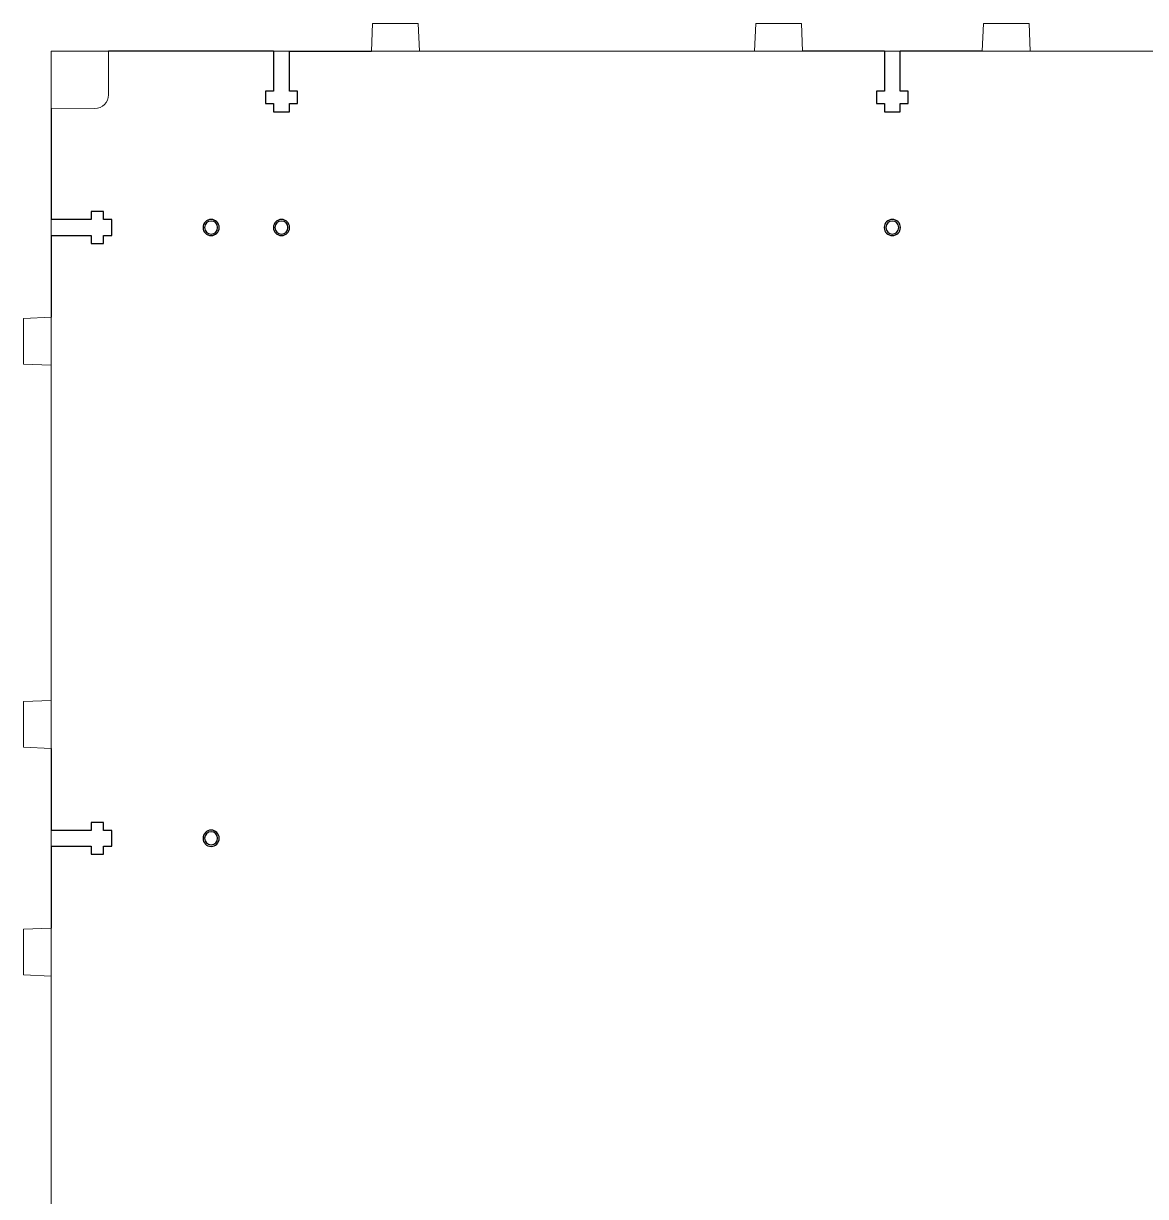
# Model space of a CAD drawing. Header units: millimetres. Extents: x 28 to 1378, y 89 to 912.
# Drawn here: x 27.6 to 224.8, y 705.8 to 912 of the extents above; entities that cross this region are included whole.
import ezdxf

# ---------------------------------------------------------------- set-up
doc = ezdxf.new("R2010")
doc.units = ezdxf.units.MM
doc.layers.add('CHANGED_PARTS', color=3, linetype='Continuous', true_color=0x00ff00)
doc.layers.add('ORIGIONAL_PARTS_THAT_WERE_', color=6, linetype='Continuous', true_color=0xff00ff)
doc.layers.add('New Bottom board', color=1, linetype='Continuous', lineweight=0, true_color=0xff0000)
doc.layers.add('Referance lines', color=2, linetype='Continuous', lineweight=0, true_color=0xffff00)

msp = doc.modelspace()

# ---------------------------------------------------------------- linework, layer by layer
at = {"layer": 'CHANGED_PARTS'}
for p, q in [((71.54, 907.11), (42.54, 907.11)), ((71.54, 907.11), (71.54, 900.09)), ((74.35, 900.09), (74.35, 907.11)), ((74.35, 907.11), (88.74, 907.11)), ((178.88, 907.11), (164.51, 907.11)), ((178.88, 907.11), (178.88, 900.09)), ((181.69, 900.09), (181.69, 907.11)), ((196.08, 907.11), (181.69, 907.11)), ((71.54, 900.09), (70.14, 900.09)), ((70.14, 900.09), (70.14, 897.89)), ((75.74, 900.09), (74.35, 900.09)), ((75.74, 897.89), (75.74, 900.09)), ((178.88, 900.09), (177.48, 900.09)), ((177.48, 900.09), (177.48, 897.89)), ((183.08, 900.09), (181.69, 900.09)), ((183.08, 897.89), (183.08, 900.09)), ((32.47, 897.08), (32.47, 877.52)), ((70.14, 897.89), (71.54, 897.89)), ((71.54, 897.89), (71.54, 896.45)), ((74.35, 896.45), (74.35, 897.89)), ((74.35, 897.89), (75.74, 897.89)), ((177.48, 897.89), (178.88, 897.89)), ((178.88, 897.89), (178.88, 896.45)), ((181.69, 896.45), (181.69, 897.89)), ((181.69, 897.89), (183.08, 897.89)), ((71.54, 896.45), (74.35, 896.45)), ((178.88, 896.45), (181.69, 896.45)), ((41.69, 878.92), (39.49, 878.92)), ((39.49, 878.92), (39.49, 877.52)), ((41.69, 877.52), (41.69, 878.92)), ((39.49, 877.52), (32.47, 877.52)), ((43.13, 877.52), (41.69, 877.52)), ((43.13, 874.72), (43.13, 877.52)), ((32.47, 874.72), (39.49, 874.72)), ((32.47, 874.72), (32.47, 860.34)), ((39.49, 874.72), (39.49, 873.32)), ((41.69, 873.32), (41.69, 874.72)), ((41.69, 874.72), (43.13, 874.72)), ((39.49, 873.32), (41.69, 873.32)), ((32.47, 784.58), (32.47, 770.18)), ((41.69, 771.58), (39.49, 771.58)), ((39.49, 771.58), (39.49, 770.18)), ((41.69, 770.18), (41.69, 771.58)), ((39.49, 770.18), (32.47, 770.18)), ((43.13, 770.18), (41.69, 770.18)), ((43.13, 767.38), (43.13, 770.18)), ((32.47, 767.38), (39.49, 767.38)), ((32.47, 767.38), (32.47, 753)), ((39.49, 767.38), (39.49, 765.98)), ((41.69, 765.98), (41.69, 767.38)), ((41.69, 767.38), (43.13, 767.38)), ((39.49, 765.98), (41.69, 765.98))]:
    msp.add_line(p, q, dxfattribs=at)
at = {"layer": 'CHANGED_PARTS', "color": 3, "true_color": 0x00ff00}
for points in [[(60.58, 877.55), (59.79, 877.55), (59.15, 876.91), (59.15, 876.12)], [(62, 876.12), (62, 876.91), (61.36, 877.55), (60.58, 877.55)], [(72.94, 877.55), (72.16, 877.55), (71.52, 876.91), (71.52, 876.12)], [(74.37, 876.12), (74.37, 876.91), (73.73, 877.55), (72.94, 877.55)], [(180.28, 877.55), (179.5, 877.55), (178.86, 876.91), (178.86, 876.12)], [(181.71, 876.12), (181.71, 876.91), (181.07, 877.55), (180.28, 877.55)], [(59.15, 876.12), (59.15, 875.33), (59.79, 874.7), (60.58, 874.7)], [(60.58, 874.7), (61.36, 874.7), (62, 875.33), (62, 876.12)], [(71.52, 876.12), (71.52, 875.33), (72.16, 874.7), (72.94, 874.7)], [(72.94, 874.7), (73.73, 874.7), (74.37, 875.33), (74.37, 876.12)], [(178.86, 876.12), (178.86, 875.33), (179.5, 874.7), (180.28, 874.7)], [(180.28, 874.7), (181.07, 874.7), (181.71, 875.33), (181.71, 876.12)], [(60.58, 770.21), (59.79, 770.21), (59.15, 769.57), (59.15, 768.78)], [(62, 768.78), (62, 769.57), (61.36, 770.21), (60.58, 770.21)], [(59.15, 768.78), (59.15, 767.99), (59.79, 767.36), (60.58, 767.36)], [(60.58, 767.36), (61.36, 767.36), (62, 767.99), (62, 768.78)]]:
    msp.add_open_spline(points, degree=3, dxfattribs=at)
at = {"layer": 'New Bottom board', "color": 1, "true_color": 0xff0000}
for p, q in [((88.74, 907.11), (88.94, 911.98)), ((88.94, 911.98), (96.97, 911.98)), ((96.97, 911.98), (97.17, 907.11)), ((156.07, 907.11), (156.27, 911.98)), ((156.27, 911.98), (164.31, 911.98)), ((164.31, 911.98), (164.51, 907.11)), ((196.08, 907.11), (196.28, 911.98)), ((196.28, 911.98), (204.31, 911.98)), ((204.31, 911.98), (204.51, 907.11)), ((97.17, 907.11), (156.07, 907.11)), ((204.51, 907.11), (263.41, 907.11)), ((40.14, 897.05), (32.47, 897.08)), ((27.6, 860.14), (32.47, 860.34)), ((27.6, 852.11), (27.6, 860.14)), ((32.47, 851.91), (27.6, 852.11)), ((32.47, 793.01), (32.47, 851.91)), ((27.6, 792.81), (32.47, 793.01)), ((27.6, 784.78), (27.6, 792.81)), ((32.47, 784.58), (27.6, 784.78)), ((27.6, 752.8), (32.47, 753)), ((27.6, 744.77), (27.6, 752.8)), ((32.47, 744.57), (27.6, 744.77)), ((32.47, 685.67), (32.47, 744.57))]:
    msp.add_line(p, q, dxfattribs=at)
at = {"layer": 'New Bottom board'}
msp.add_line((42.54, 907.11), (42.54, 899.45), dxfattribs=at)
at = {"layer": 'New Bottom board', "color": 1, "true_color": 0xff0000}
msp.add_open_spline([(42.54, 899.45), (42.54, 898.12), (41.46, 897.05), (40.14, 897.05)], degree=3, dxfattribs=at)
at = {"layer": 'ORIGIONAL_PARTS_THAT_WERE_', "color": 6, "true_color": 0xff00ff}
for points in [[(60.58, 877.26), (59.95, 877.26), (59.44, 876.75), (59.44, 876.12)], [(61.72, 876.12), (61.72, 876.75), (61.21, 877.26), (60.58, 877.26)], [(72.94, 877.26), (72.32, 877.26), (71.8, 876.75), (71.8, 876.12)], [(74.08, 876.12), (74.08, 876.75), (73.57, 877.26), (72.94, 877.26)], [(180.28, 877.26), (179.66, 877.26), (179.14, 876.75), (179.14, 876.12)], [(181.42, 876.12), (181.42, 876.75), (180.91, 877.26), (180.28, 877.26)], [(59.44, 876.12), (59.44, 875.49), (59.95, 874.98), (60.58, 874.98)], [(60.58, 874.98), (61.21, 874.98), (61.72, 875.49), (61.72, 876.12)], [(71.8, 876.12), (71.8, 875.49), (72.32, 874.98), (72.94, 874.98)], [(72.94, 874.98), (73.57, 874.98), (74.08, 875.49), (74.08, 876.12)], [(179.14, 876.12), (179.14, 875.49), (179.66, 874.98), (180.28, 874.98)], [(180.28, 874.98), (180.91, 874.98), (181.42, 875.49), (181.42, 876.12)], [(60.58, 769.92), (59.95, 769.92), (59.44, 769.41), (59.44, 768.78)], [(61.72, 768.78), (61.72, 769.41), (61.21, 769.92), (60.58, 769.92)], [(59.44, 768.78), (59.44, 768.15), (59.95, 767.64), (60.58, 767.64)], [(60.58, 767.64), (61.21, 767.64), (61.72, 768.15), (61.72, 768.78)]]:
    msp.add_open_spline(points, degree=3, dxfattribs=at)
at = {"layer": 'Referance lines'}
for p, q in [((32.47, 907.11), (861.81, 907.11)), ((32.47, 93.75), (32.47, 907.11))]:
    msp.add_line(p, q, dxfattribs=at)

doc.saveas('drawing.dxf')
